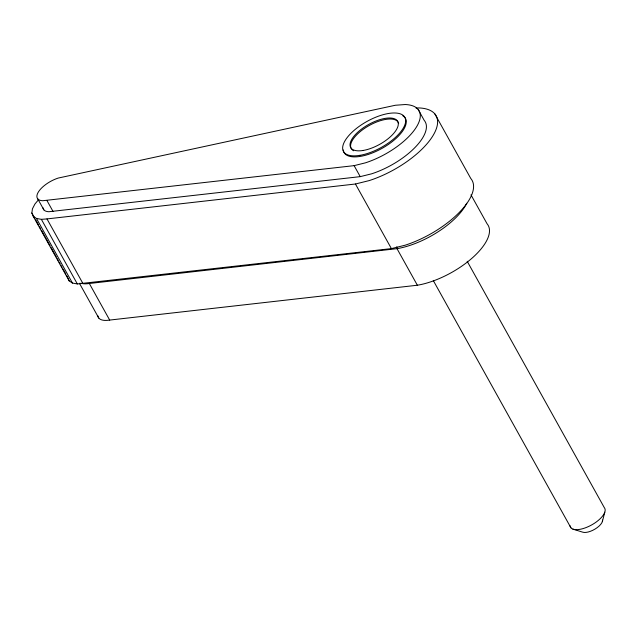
<?xml version="1.0" encoding="UTF-8"?>
<svg xmlns="http://www.w3.org/2000/svg" width="637" height="637" viewBox="0 0 637 637"><rect width="100%" height="100%" fill="white"/><g stroke="black" fill="none" stroke-linecap="round" stroke-linejoin="round"><path stroke-width="0.96" d="M434.824 113.888L470.791 178.495A63.119 26.674 -29.1 0 1 405.172 245.197L391.405 248.613L77.332 283.943L72.435 283.059L69.186 280.901L33.228 216.293L31.85 213.005L32.439 208.809L34.947 203.999L38.602 199.62M602.331 521.671L604.792 512.196M354.116 165.644L365.407 162.841A50.649 21.403 -29.1 0 0 415.356 128.69A50.649 21.403 -29.1 0 0 405.236 104.532L395.354 105.256L58.214 178.065A19.683 8.321 -29.1 0 0 38.801 191.339A19.683 8.321 -29.1 0 0 42.735 200.727L354.116 165.644L360.231 176.64L371.53 173.845A50.649 21.403 -29.1 0 0 424.186 120.321L418.063 109.317M33.228 216.293L36.476 218.451L41.373 219.335L46.987 218.921L355.446 184.005L369.213 180.59A63.119 26.674 -29.1 0 0 431.456 138.03A63.119 26.674 -29.1 0 0 418.835 107.924L416.057 108.123M43.029 207.853A19.683 8.321 -29.1 0 0 48.858 211.731L360.231 176.64M80.915 283.17A24.333 10.288 -29.1 0 0 89.323 283.489L397.002 248.661A55.3 23.37 -29.1 0 0 466.73 203.275M97.772 315.618A24.333 10.288 -29.1 0 0 109.683 320.069L417.362 285.233A55.3 23.37 -29.1 0 0 472.128 258.089A55.3 23.37 -29.1 0 0 487.066 223.77L470.974 194.85M572.902 529.124L582.616 532.134A12.087 5.112 -29.1 0 0 595.077 529.052A12.087 5.112 -29.1 0 0 602.554 520.095M467.184 261.281L604.314 507.649A19.556 8.265 -29.1 0 1 590.825 525.39A19.556 8.265 -29.1 0 1 570.083 525.812M433.311 280.575L570.927 527.81M417.362 285.233L397.002 248.661L396.803 246.806M355.446 184.005L391.405 248.613M46.899 200.424L53.014 211.42M89.323 283.489L109.683 320.069M37.75 198.871L43.873 209.868M46.987 218.921L82.945 283.529M79.402 283.234L98.815 318.11M41.373 219.335L77.332 283.943M36.476 218.451L72.435 283.059M31.85 213.005L34.724 218.173M35.688 219.9L38.562 225.068M39.518 226.788L40.481 228.508M41.437 230.236L50.068 245.739M51.032 247.467L56.303 256.942M57.258 258.662L58.222 260.382M59.177 262.11L60.141 263.829M61.096 265.557L62.06 267.277M63.015 268.997L65.89 274.165M66.853 275.893L67.809 277.613M68.151 278.433L69.186 280.901M402.815 115.767A35.123 14.842 -29.1 0 1 382.917 147.872A35.123 14.842 -29.1 0 1 343.255 149.966M353.67 150.77A26.905 11.37 -29.1 0 1 352.309 149.862M351.767 149.321A26.905 11.37 -29.1 0 1 369.293 125.465A26.905 11.37 -29.1 0 1 398.651 123.323M359.865 155.348A35.123 14.842 -29.1 0 0 405.642 119.907A35.123 14.842 -29.1 0 0 356.975 128.005A35.123 14.842 -29.1 0 0 359.865 155.348M363.209 150.451A26.905 11.37 -29.1 0 0 398.276 123.299A26.905 11.37 -29.1 0 0 360.996 129.502A26.905 11.37 -29.1 0 0 363.209 150.451"/></g></svg>
